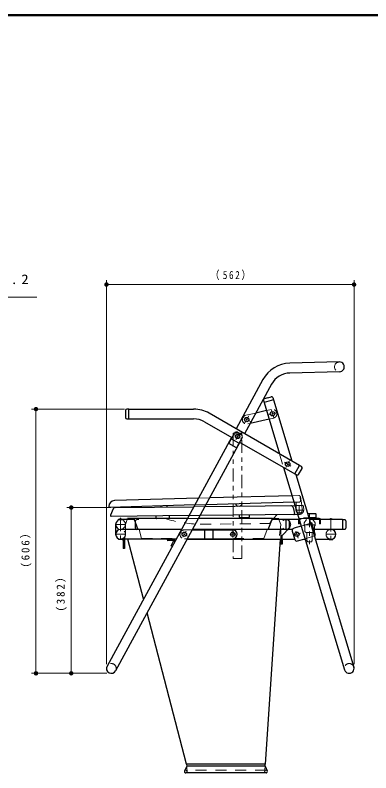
# Model space of a CAD drawing. Units: millimetres on the paper. Extents: x -385 to 0, y -297 to 267.
# Drawn here: x -271.2 to -190.4, y -202 to -30 of the extents above; entities that cross this region are included whole.
import ezdxf

# ---------------------------------------------------------------- set-up
doc = ezdxf.new("R2010")
doc.units = ezdxf.units.MM
for name, pattern in [('USER1', [4.5, 2.5, -2]), ('USER2', [6, 3, -1, 1, -1]), ('USER3', [8, 3, -1, 1, -1, 1, -1])]:
    doc.linetypes.add(name, pattern=pattern)
doc.layers.add('LY_3', color=7, linetype='Continuous', lineweight=25)
doc.layers.add('LY_4', color=7, linetype='Continuous', lineweight=13)
doc.styles.add('ＭＳ ゴシック', font='')
doc.styles.get('ＭＳ ゴシック').set_extended_font_data('MS Gothic')

# ---------------------------------------------------------------- blocks, each defined once
blk = doc.blocks.new('filled_dot')
at = {"color": 0, "linetype": 'Continuous', "lineweight": -2, "const_width": 1.25}
blk.add_lwpolyline([(-0.625, 0, 1), (0.625, 0, 1)], format="xyb", close=True, dxfattribs=at)

msp = doc.modelspace()

# ---------------------------------------------------------------- linework, layer by layer
at = {"layer": 'LY_3', "lineweight": 13}
for p, q in [((-250.457, -177.334), (-250.457, -90.164)), ((-250.457, -91.164), (-194.237, -91.164)), ((-194.237, -177.334), (-194.237, -90.164)), ((-246.352, -119.444), (-267.457, -119.444)), ((-266.457, -179.444), (-266.457, -119.444)), ((-249.47, -141.802), (-259.457, -141.802)), ((-258.457, -179.444), (-258.457, -141.802)), ((-250.347, -179.444), (-267.457, -179.444)), ((-250.347, -179.444), (-259.457, -179.444))]:
    msp.add_line(p, q, dxfattribs=at)
at = {"layer": 'LY_3'}
for p, q in [((-197.59, -108.752), (-208.853, -109.036)), ((-197.534, -110.971), (-208.797, -111.256)), ((-214.919, -112.746), (-221.001, -123.922)), ((-212.969, -113.807), (-219.078, -125.033)), ((-213.85, -116.869), (-214.616, -117.099)), ((-213.85, -116.869), (-213.084, -116.638)), ((-212.71, -116.839), (-212.566, -117.318)), ((-214.817, -117.473), (-214.673, -117.952)), ((-212.557, -117.315), (-214.683, -117.955)), ((-214.683, -117.955), (-211.179, -129.593)), ((-212.557, -117.315), (-208.373, -131.213)), ((-246.152, -119.754), (-246.152, -121.354)), ((-245.352, -119.454), (-245.852, -119.454)), ((-245.352, -119.444), (-230.663, -119.444)), ((-245.352, -121.664), (-245.352, -119.444)), ((-206.592, -132.241), (-227.108, -120.397)), ((-214.129, -119.795), (-216.525, -120.341)), ((-245.852, -121.654), (-245.352, -121.654)), ((-245.352, -121.664), (-230.663, -121.664)), ((-213.551, -121.715), (-217.799, -122.683)), ((-228.218, -122.319), (-221.967, -125.928)), ((-222.708, -127.29), (-221.418, -124.918)), ((-220.74, -124.718), (-219.861, -125.196)), ((-222.062, -125.873), (-250.322, -177.803)), ((-220.139, -126.983), (-248.372, -178.865)), ((-220.952, -128.246), (-222.708, -127.29)), ((-220.378, -127.192), (-222.135, -126.236)), ((-219.661, -125.874), (-220.952, -128.246)), ((-220.235, -126.928), (-207.702, -134.164)), ((-207.702, -134.164), (-206.592, -132.241)), ((-206.164, -132.5), (-206.597, -132.25)), ((-210.241, -132.708), (-196.41, -178.654)), ((-207.697, -134.155), (-207.264, -134.405)), ((-206.854, -134.296), (-206.054, -132.91)), ((-207.443, -134.302), (-194.284, -178.014)), ((-208.314, -139.108), (-227.022, -139.631)), ((-229.588, -139.703), (-248.655, -140.235)), ((-207.866, -140.596), (-227.851, -141.155)), ((-230.417, -141.226), (-249.712, -141.765)), ((-248.921, -142.099), (-249.555, -143.53)), ((-248.47, -141.802), (-230.629, -141.615)), ((-228.087, -141.588), (-207.632, -141.374)), ((-208.091, -141.758), (-207.733, -143.127)), ((-231.723, -143.626), (-249.37, -143.811)), ((-247.761, -144.494), (-248.134, -144.968)), ((-247.761, -144.494), (-247.761, -144.544)), ((-246.761, -144.544), (-246.761, -144.494)), ((-245.758, -144.544), (-245.676, -144.314)), ((-244.226, -144.314), (-245.676, -144.314)), ((-232.098, -144.314), (-244.226, -144.314)), ((-244.226, -144.314), (-243.297, -146.764)), ((-239.166, -144.204), (-239.171, -143.704)), ((-236.339, -144.275), (-239.065, -144.303)), ((-236.245, -143.674), (-236.24, -144.174)), ((-212.776, -144.314), (-229.57, -144.314)), ((-207.032, -143.368), (-229.182, -143.6)), ((-220.281, -144.007), (-220.286, -143.507)), ((-218.146, -144.084), (-220.18, -144.105)), ((-218.052, -143.483), (-218.047, -143.983)), ((-213.705, -146.764), (-212.776, -144.314)), ((-212.776, -144.314), (-211.426, -144.314)), ((-212.547, -144.314), (-211.668, -143.416)), ((-211.328, -144.544), (-211.426, -144.314)), ((-207.162, -142.938), (-207.166, -142.934)), ((-202.929, -143.264), (-204.745, -143.264)), ((-204.475, -144.164), (-202.929, -144.164)), ((-202.149, -144.314), (-204.429, -144.314)), ((-202.829, -144.164), (-204.229, -144.164)), ((-204.006, -144.314), (-202.829, -144.314)), ((-202.829, -144.064), (-202.829, -143.364)), ((-202.829, -144.314), (-202.829, -144.164)), ((-202.329, -144.314), (-202.329, -144.544)), ((-199.981, -144.544), (-199.981, -144.494)), ((-198.981, -144.494), (-198.981, -144.544)), ((-248.371, -145.654), (-248.371, -147.874)), ((-247.761, -144.544), (-246.761, -144.544)), ((-247.561, -144.585), (-247.561, -144.544)), ((-244.139, -144.544), (-247.261, -144.544)), ((-243.867, -146.454), (-243.867, -145.26)), ((-206.678, -144.544), (-212.864, -144.544)), ((-209.741, -144.544), (-209.741, -146.764)), ((-209.741, -144.554), (-209.241, -144.554)), ((-208.941, -144.854), (-208.941, -146.454)), ((-206.236, -146.011), (-207.941, -146.524)), ((-196.871, -144.544), (-204.36, -144.544)), ((-203.823, -145.285), (-204.111, -145.371)), ((-202.959, -148.157), (-203.823, -145.285)), ((-198.981, -144.544), (-199.981, -144.544)), ((-196.871, -144.544), (-196.871, -146.764)), ((-196.871, -144.554), (-196.371, -144.554)), ((-196.071, -144.854), (-196.071, -146.454)), ((-233.431, -146.764), (-247.261, -146.764)), ((-243.301, -146.754), (-243.567, -146.754)), ((-230.965, -146.874), (-221.771, -146.874)), ((-208.236, -146.764), (-230.904, -146.764)), ((-228.228, -146.974), (-228.228, -148.774)), ((-226.271, -146.874), (-226.271, -148.874)), ((-209.241, -146.754), (-209.741, -146.754)), ((-208.275, -147.147), (-207.699, -149.062)), ((-196.871, -146.764), (-203.378, -146.764)), ((-196.371, -146.754), (-196.871, -146.754)), ((-247.711, -148.984), (-247.711, -148.889)), ((-246.911, -149.084), (-247.611, -149.084)), ((-234.639, -148.984), (-247.261, -148.984)), ((-246.651, -149.138), (-246.931, -149.082)), ((-246.351, -149.138), (-246.651, -149.138)), ((-246.651, -149.138), (-246.651, -151.138)), ((-246.351, -149.138), (-246.325, -148.984)), ((-246.351, -149.138), (-246.351, -151.138)), ((-242.031, -162.569), (-245.573, -148.984)), ((-236.567, -149.033), (-235.332, -149.002)), ((-236.559, -149.333), (-236.567, -149.033)), ((-235.324, -149.301), (-236.559, -149.333)), ((-235.793, -150.477), (-235.234, -149.449)), ((-234.97, -149.593), (-235.53, -150.621)), ((-232.111, -148.984), (-207.722, -148.984)), ((-232.049, -148.874), (-221.771, -148.874)), ((-211, -148.984), (-214.431, -200.044)), ((-210.851, -148.984), (-210.851, -150.154)), ((-210.551, -148.984), (-210.551, -150.154)), ((-207.076, -149.397), (-205.372, -148.884)), ((-205.705, -148.984), (-205.341, -148.984)), ((-203.246, -148.244), (-202.959, -148.157)), ((-203.023, -148.984), (-199.481, -148.984)), ((-199.831, -149.084), (-199.131, -149.084)), ((-199.031, -148.984), (-199.031, -148.889)), ((-246.351, -151.138), (-246.651, -151.138)), ((-235.53, -150.621), (-235.793, -150.477)), ((-210.551, -150.154), (-210.851, -150.154)), ((-232.262, -200.044), (-241.213, -165.709)), ((-232.234, -200.544), (-232.736, -201.617)), ((-232.262, -200.044), (-232.234, -200.544)), ((-214.431, -200.044), (-232.262, -200.044)), ((-214.46, -200.544), (-232.234, -200.544)), ((-214.46, -200.544), (-214.431, -200.044)), ((-214.46, -200.544), (-213.957, -201.617)), ((-214.229, -202.044), (-232.465, -202.044))]:
    msp.add_line(p, q, dxfattribs=at)
at = {"layer": 'LY_3', "color": 40, "linetype": 'USER1', "lineweight": 13}
for p, q in [((-216.525, -120.341), (-218.827, -120.866)), ((-214.129, -119.795), (-212.977, -119.533)), ((-213.551, -121.715), (-212.533, -121.482)), ((-217.799, -122.683), (-218.383, -122.816)), ((-211.179, -129.593), (-210.241, -132.708)), ((-206.771, -139.065), (-208.314, -139.108)), ((-206.124, -141.358), (-206.431, -139.331)), ((-227.022, -139.631), (-229.588, -139.703)), ((-206.629, -140.562), (-207.866, -140.596)), ((-207.346, -140.582), (-207.379, -142.351)), ((-206.435, -140.356), (-206.463, -139.357)), ((-230.629, -141.615), (-228.087, -141.588)), ((-227.851, -141.155), (-230.417, -141.226)), ((-207.632, -141.374), (-205.989, -141.357)), ((-205.987, -142.259), (-206.124, -141.358)), ((-205.686, -141.654), (-205.679, -142.354)), ((-229.57, -144.314), (-232.098, -144.314)), ((-229.182, -143.6), (-231.723, -143.626)), ((-206.668, -143.364), (-207.032, -143.368)), ((-204.429, -144.314), (-206.509, -144.314)), ((-206.329, -144.314), (-206.329, -144.544)), ((-243.867, -145.26), (-243.867, -144.854)), ((-243.567, -144.554), (-243.072, -144.554)), ((-206.829, -144.634), (-206.829, -145.514)), ((-206.599, -145.514), (-206.829, -145.514)), ((-206.599, -145.514), (-206.599, -144.644)), ((-204.111, -145.371), (-206.236, -146.011)), ((-202.329, -144.544), (-202.159, -144.544)), ((-202.059, -144.644), (-202.059, -145.514)), ((-201.829, -145.514), (-202.059, -145.514)), ((-201.829, -145.514), (-201.829, -144.634)), ((-243.072, -146.754), (-243.301, -146.754)), ((-230.965, -146.874), (-232.771, -146.874)), ((-247.461, -148.966), (-247.461, -149.084)), ((-247.061, -148.984), (-247.061, -149.084)), ((-232.049, -148.874), (-232.771, -148.874)), ((-205.372, -148.884), (-203.246, -148.244)), ((-199.681, -149.084), (-199.681, -148.984)), ((-199.281, -149.084), (-199.281, -148.966)), ((-232.234, -200.544), (-232.147, -202.044)), ((-214.547, -202.044), (-214.46, -200.544)), ((-214.229, -201.444), (-232.465, -201.444))]:
    msp.add_line(p, q, dxfattribs=at)
at = {"layer": 'LY_3', "color": 2, "linetype": 'USER2', "lineweight": 13}
for p, q in [((-211.692, -120.188), (-213.612, -120.766)), ((-213.008, -119.667), (-212.491, -121.383)), ((-217.63, -122.372), (-219.58, -121.31)), ((-218.143, -120.993), (-219.017, -122.598)), ((-220.006, -126.028), (-221.379, -125.281)), ((-220.34, -125.03), (-221.056, -126.346)), ((-208.563, -132.385), (-210.042, -131.531)), ((-208.886, -131.215), (-209.742, -132.697)), ((-205.929, -142.364), (-207.516, -142.364)), ((-206.679, -141.492), (-206.679, -143.16)), ((-247.261, -144.153), (-247.261, -149.406)), ((-204.329, -143.264), (-204.329, -150.09)), ((-199.481, -144.217), (-199.481, -149.268)), ((-246.151, -145.654), (-248.371, -145.654)), ((-248.371, -147.874), (-246.151, -147.874)), ((-232.025, -148.28), (-233.535, -147.458)), ((-232.373, -147.142), (-233.128, -148.529)), ((-222.407, -147.874), (-221.085, -147.874)), ((-221.771, -147.112), (-221.771, -148.619)), ((-206.408, -147.629), (-207.987, -148.105)), ((-206.964, -148.728), (-207.437, -147.156)), ((-200.591, -147.874), (-198.371, -147.874)), ((-246.501, -149.138), (-246.501, -151.138)), ((-210.701, -148.154), (-210.701, -150.154))]:
    msp.add_line(p, q, dxfattribs=at)
at = {"layer": 'LY_3', "color": 1, "linetype": 'USER3', "lineweight": 13}
for p, q in [((-221.683, -124.91), (-221.683, -153.41)), ((-219.683, -124.91), (-221.683, -124.91)), ((-219.683, -153.41), (-219.683, -124.91)), ((-221.683, -153.41), (-219.683, -153.41))]:
    msp.add_line(p, q, dxfattribs=at)
at = {"layer": 'LY_3', "color": 110, "linetype": 'USER1', "lineweight": 13}
for p, q in [((-213.035, -144.812), (-212.547, -144.314)), ((-204.475, -144.164), (-205.729, -144.164)), ((-246.722, -144.544), (-246.389, -144.968)), ((-246.151, -145.654), (-245.758, -144.544)), ((-246.151, -145.654), (-246.151, -148.984)), ((-229.146, -145.599), (-213.647, -145.437)), ((-210.851, -145.654), (-211.328, -144.544)), ((-210.851, -145.654), (-211.242, -148.984)), ((-210.851, -148.984), (-210.851, -145.654)), ((-205.579, -145.244), (-205.034, -144.551)), ((-205.579, -145.744), (-205.579, -145.244)), ((-205.579, -145.944), (-205.579, -145.744)), ((-205.579, -145.744), (-203.079, -145.744)), ((-205.404, -145.944), (-205.579, -145.944)), ((-205.404, -147.144), (-205.404, -145.944)), ((-203.629, -144.544), (-203.079, -145.244)), ((-203.079, -145.944), (-203.254, -145.944)), ((-203.254, -145.944), (-203.254, -147.144)), ((-203.079, -145.244), (-203.079, -145.744)), ((-203.079, -145.744), (-203.079, -145.944)), ((-243.001, -146.764), (-242.501, -148.864)), ((-214.001, -146.764), (-214.751, -148.864)), ((-210.551, -148.154), (-208.929, -146.41)), ((-203.729, -147.444), (-205.104, -147.444)), ((-204.929, -147.444), (-204.929, -149.264)), ((-203.729, -149.264), (-203.729, -147.444)), ((-203.554, -147.444), (-203.729, -147.444)), ((-246.325, -148.984), (-246.167, -148.061)), ((-242.501, -148.864), (-234.574, -148.864)), ((-214.751, -148.864), (-221.63, -148.864)), ((-210.551, -148.154), (-210.851, -148.154)), ((-210.551, -148.154), (-210.551, -148.984)), ((-204.929, -149.264), (-204.849, -149.344)), ((-204.849, -149.344), (-204.849, -149.464)), ((-204.749, -149.564), (-203.909, -149.564)), ((-203.809, -149.344), (-203.729, -149.264)), ((-203.809, -149.464), (-203.809, -149.344))]:
    msp.add_line(p, q, dxfattribs=at)
at = {"layer": 'LY_3', "lineweight": 13}
msp.add_lwpolyline([(-308.266, -108.811), (-293.466, -94.011), (-266.281, -94.011)], dxfattribs=at)
at = {"layer": 'LY_3'}
for centre, radius in [((-212.755, -120.507), 0.5), ((-218.605, -121.841), 0.5), ((-220.683, -125.66), 0.475), ((-209.312, -131.953), 0.5), ((-232.771, -147.874), 0.5), ((-221.771, -147.874), 0.5), ((-207.221, -147.874), 0.5)]:
    msp.add_circle(centre, radius, dxfattribs=at)
at = {"layer": 'LY_3', "color": 40, "linetype": 'USER1', "lineweight": 13}
msp.add_circle((-209.741, -145.654), 1.11, dxfattribs=at)
at = {"layer": 'LY_3'}
for centre, radius, start, end in [((-208.674, -116.144), 7.11, 91.4462, 151.4462), ((-197.562, -109.862), 1.11, 271.446, 91.4462), ((-208.674, -116.144), 4.89, 91.4462, 151.4462), ((-212.998, -116.925), 0.3, 16.754, 106.754), ((-214.53, -117.387), 0.3, 106.754, 196.754), ((-245.852, -119.754), 0.3, 90, 180), ((-230.663, -126.554), 7.11, 60, 90), ((-245.852, -121.354), 0.3, 180, 270), ((-230.663, -126.554), 4.89, 60, 90), ((-220.979, -125.157), 0.5, 61.446, 151.4462), ((-220.1, -125.635), 0.5, 331.446, 61.446), ((-206.314, -132.76), 0.3, 330, 60), ((-207.114, -134.146), 0.3, 240, 330), ((-248.618, -141.535), 1.3, 91.6, 181.6), ((-220.354, -140.747), 0.8, 196.078, 252.543), ((-220.429, -140.747), 0.8, 288.657, 347.122), ((-249.718, -141.565), 0.2, 181.6, 271.6), ((-248.464, -142.302), 0.5, 90.6, 156.1143), ((-237.423, -141.222), 0.8, 196.078, 216.042), ((-237.423, -141.222), 0.8, 325.158, 347.122), ((-208.574, -141.884), 0.5, 14.636, 90.6), ((-206.679, -142.364), 0.75, 163.5752, 229.447), ((-249.372, -143.611), 0.2, 156.1143, 270.6), ((-247.261, -145.694), 1.3, 67.38, 112.6199), ((-239.066, -144.203), 0.1, 180.6, 270.6), ((-236.34, -144.175), 0.1, 270.6, 0.6), ((-220.181, -144.006), 0.1, 180.6, 270.6), ((-218.147, -143.984), 0.1, 270.6, 0.6), ((-207.926, -143.177), 0.2, 270.6, 14.636), ((-206.509, -144.634), 0.32, 131.9349, 163.6652), ((-202.929, -143.364), 0.1, 0, 90), ((-202.929, -144.064), 0.1, 270, 0), ((-202.149, -144.634), 0.32, 16.335, 90), ((-199.481, -145.694), 1.3, 67.38, 112.6199), ((-247.261, -145.654), 1.11, 90, 270), ((-209.241, -144.854), 0.3, 0, 90), ((-196.371, -144.854), 0.3, 0, 90), ((-247.261, -147.874), 1.11, 90, 270), ((-243.567, -146.454), 0.3, 180, 270), ((-221.771, -147.874), 1, 270, 90), ((-209.241, -146.454), 0.3, 270, 0), ((-207.797, -147.003), 0.5, 106.754, 196.754), ((-199.481, -147.874), 1.11, 270, 90), ((-196.371, -146.454), 0.3, 270, 0), ((-247.611, -148.984), 0.1, 180, 270), ((-246.911, -148.984), 0.1, 270, 0), ((-235.321, -149.401), 0.4, 331.446, 91.4462), ((-235.321, -149.401), 0.1, 331.446, 91.4462), ((-207.22, -148.918), 0.5, 196.754, 286.754), ((-199.831, -148.984), 0.1, 180, 270), ((-199.131, -148.984), 0.1, 270, 0), ((-249.347, -178.334), 1.11, 151.4462, 331.446), ((-195.347, -178.334), 1.11, 196.754, 16.754), ((-232.465, -201.744), 0.3, 154.8912, 270), ((-214.229, -201.744), 0.3, 270, 25.109)]:
    msp.add_arc(centre, radius, start, end, dxfattribs=at)
at = {"layer": 'LY_3', "color": 40, "linetype": 'USER1', "lineweight": 13}
for centre, radius, start, end in [((-197.562, -109.862), 1.11, 91.4462, 271.446), ((-212.755, -120.507), 1, 282.841, 102.8414), ((-218.605, -121.841), 1, 102.8414, 282.841), ((-206.763, -139.365), 0.3, 1.6, 91.6), ((-206.629, -139.361), 0.2, 8.195, 54.445), ((-206.635, -140.362), 0.2, 271.6, 1.6), ((-206.679, -142.364), 0.7, 178.93423, 8.639), ((-205.986, -141.657), 0.3, 0.6, 90.6), ((-206.679, -142.364), 1, 330.098, 0.6), ((-206.509, -144.634), 0.32, 90, 131.9349), ((-206.679, -142.364), 1, 270.6, 330.098), ((-247.261, -145.654), 1.11, 270, 90), ((-243.567, -144.854), 0.3, 90, 180), ((-206.509, -144.634), 0.32, 163.6652, 180), ((-206.499, -144.644), 0.1, 90, 180), ((-202.159, -144.644), 0.1, 0, 90), ((-202.149, -144.634), 0.32, 0, 16.335), ((-247.261, -147.874), 1.11, 270, 90), ((-232.771, -147.874), 1, 90, 270), ((-199.481, -147.874), 1.11, 180, 270), ((-199.481, -147.874), 1.11, 180, 270), ((-249.347, -178.334), 1.11, 331.446, 151.4462), ((-195.347, -178.334), 1.11, 16.754, 196.754), ((-232.465, -201.744), 0.3, 268.826, 154.8912), ((-214.229, -201.744), 0.3, 23.078, 270)]:
    msp.add_arc(centre, radius, start, end, dxfattribs=at)
at = {"layer": 'LY_3', "color": 110, "linetype": 'USER1', "lineweight": 13}
for centre, radius, start, end in [((-228.45, -115.608), 30, 253.114, 268.671), ((-213.652, -144.937), 0.5, 270.6, 347), ((-212.678, -145.162), 0.5, 135.6, 166.9997), ((-205.104, -147.144), 0.3, 180, 270), ((-203.554, -147.144), 0.3, 270, 0), ((-204.749, -149.464), 0.1, 180, 270), ((-203.909, -149.464), 0.1, 270, 0)]:
    msp.add_arc(centre, radius, start, end, dxfattribs=at)
at = {"layer": 'LY_3', "color": 1, "linetype": 'USER3', "lineweight": 13}
msp.add_arc((-199.481, -147.874), 1.11, 90, 180, dxfattribs=at)
at = {"layer": 'LY_4', "lineweight": 50}
msp.add_line((0, -30), (-385, -30), dxfattribs=at)

# ---------------------------------------------------------------- block references
at = {"layer": 'LY_3', "lineweight": 13, "xscale": 0.4, "yscale": 0.4}
msp.add_blockref('filled_dot', (-250.457, -91.164), dxfattribs=at)
for p, rotation in [((-194.237, -91.164), 180), ((-266.457, -119.444), 270), ((-258.457, -141.802), 270), ((-266.457, -179.444), 90), ((-258.457, -179.444), 90)]:
    msp.add_blockref('filled_dot', p, dxfattribs=dict(at, rotation=rotation))

# ---------------------------------------------------------------- texts
at = {"layer": 'LY_3', "style": 'ＭＳ ゴシック'}
for s, insert, char_height, attachment_point in [('\\T1.5;\\W1.1;φ22.2Ｘ1.2', (-293.281, -88.861), 2.199, 1), ('\\T1.33;\\W0.85;（562）', (-221.935, -90.164), 1.833, 8)]:
    msp.add_mtext(s, dxfattribs=dict(at, insert=insert, char_height=char_height, attachment_point=attachment_point))
at = {"layer": 'LY_3', "char_height": 1.833, "attachment_point": 8, "rotation": 90, "style": 'ＭＳ ゴシック'}
for s, insert in [('\\T1.33;(606）', (-267.457, -150.474)), ('\\T1.33;(382）', (-259.457, -160.445))]:
    msp.add_mtext(s, dxfattribs=dict(at, insert=insert))

doc.saveas('drawing.dxf')
